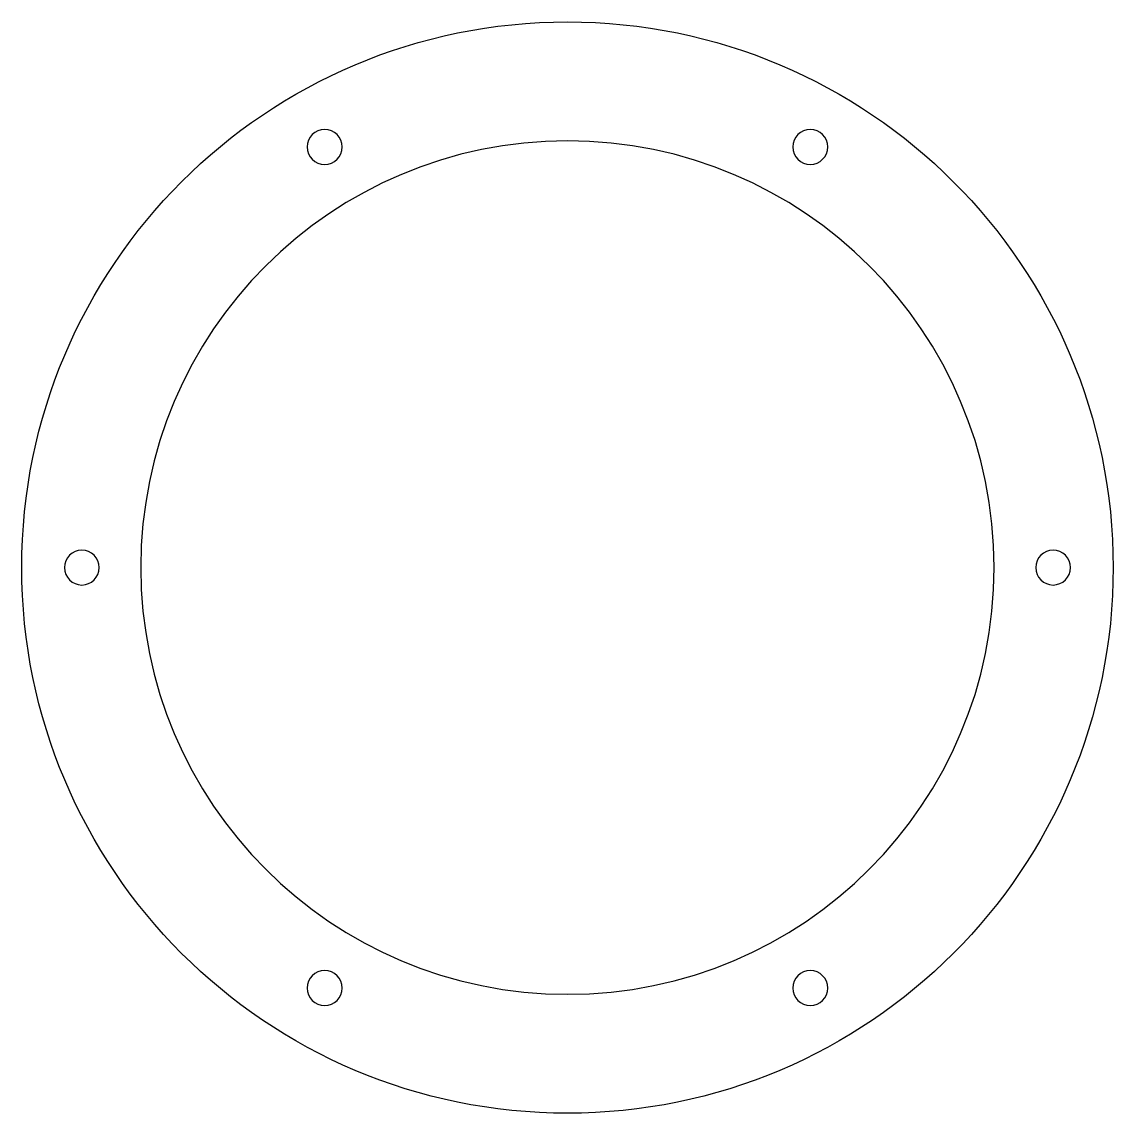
# Model space of a CAD drawing. Header units: millimetres. Extents: x -50 to 50, y -65 to 35.
import ezdxf

# ---------------------------------------------------------------- set-up
doc = ezdxf.new("R2010")
doc.units = ezdxf.units.MM

msp = doc.modelspace()

# ---------------------------------------------------------------- linework, layer by layer
at = {"layer": 'INTERIOR_PROFILES', "extrusion": (0, 0, -1)}
for centre, radius in [((22.21, 23.56), 1.6), ((-22.29, 23.56), 1.6), ((-0.04, -14.98), 39.1), ((44.46, -14.98), 1.6), ((-44.54, -14.98), 1.6), ((22.21, -53.51), 1.6), ((-22.29, -53.51), 1.6)]:
    msp.add_circle(centre, radius, dxfattribs=at)
at = {"layer": 'OUTER_PROFILES'}
msp.add_circle((0.04, -14.98), 50, dxfattribs=at)

doc.saveas('drawing.dxf')
